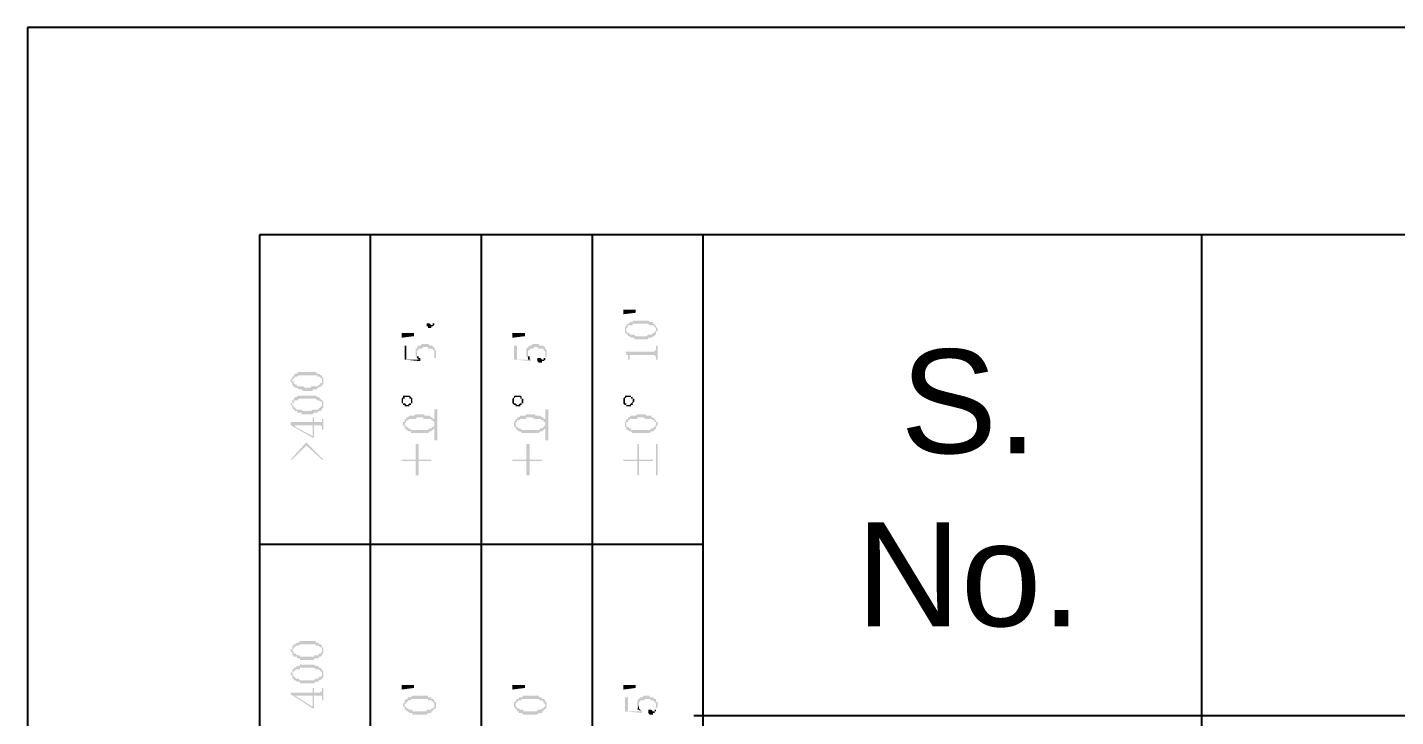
# Model space of a CAD drawing. Header units: millimetres. Extents: x 7018 to 13530, y 4187 to 5692.
# Drawn here: x 9367.76 to 9407.31, y 4802 to 4821.92 of the extents above; entities that cross this region are included whole.
import ezdxf

# ---------------------------------------------------------------- set-up
doc = ezdxf.new("R2010")
doc.units = ezdxf.units.MM
doc.styles.get("Standard").update_dxf_attribs({"font": 'arial.ttf'})

msp = doc.modelspace()

# ---------------------------------------------------------------- hatches: boundary and pattern name
at = {"transparency": 33554559}
for points in [[(9384.985, 4813.761), (9385.346, 4813.761), (9385.346, 4813.671), (9384.985, 4813.626)], [(9379.298, 4813.32), (9379.298, 4813.275), (9379.344, 4813.275), (9379.344, 4813.23), (9379.434, 4813.23), (9379.434, 4813.275), (9379.479, 4813.275), (9379.524, 4813.32), (9379.524, 4813.501), (9379.524, 4813.411), (9379.524, 4813.365), (9379.479, 4813.365), (9379.479, 4813.32), (9379.434, 4813.32), (9379.389, 4813.365), (9379.298, 4813.365)], [(9385.03, 4813.174), (9385.03, 4813.129), (9385.03, 4813.084), (9385.075, 4813.084), (9385.075, 4813.039), (9385.075, 4813.174), (9385.075, 4813.219), (9385.075, 4813.219), (9385.121, 4813.264), (9385.121, 4813.31), (9385.256, 4813.31), (9385.256, 4813.355), (9385.707, 4813.355), (9385.752, 4813.31), (9385.843, 4813.31), (9385.888, 4813.264), (9385.888, 4813.264), (9385.933, 4813.219), (9385.933, 4813.174), (9385.933, 4813.31), (9385.888, 4813.31), (9385.888, 4813.355), (9385.843, 4813.355), (9385.843, 4813.4), (9385.752, 4813.4), (9385.707, 4813.445), (9385.256, 4813.445), (9385.256, 4813.4), (9385.166, 4813.4), (9385.166, 4813.355), (9385.121, 4813.355), (9385.075, 4813.31), (9385.075, 4813.264), (9385.03, 4813.264), (9385.03, 4813.219), (9385.03, 4813.219)], [(9385.075, 4813.039), (9385.121, 4813.039), (9385.121, 4812.994), (9385.166, 4812.994), (9385.211, 4812.949), (9385.301, 4812.949), (9385.301, 4812.903), (9385.707, 4812.903), (9385.707, 4812.949), (9385.798, 4812.949), (9385.843, 4812.994), (9385.888, 4812.994), (9385.888, 4813.039), (9385.933, 4813.039), (9385.933, 4813.084), (9385.933, 4813.129), (9385.978, 4813.129), (9385.978, 4813.174), (9385.978, 4813.219), (9385.978, 4813.219), (9385.933, 4813.264), (9385.933, 4813.31), (9385.933, 4813.174), (9385.933, 4813.129), (9385.888, 4813.129), (9385.888, 4813.084), (9385.843, 4813.084), (9385.798, 4813.039), (9385.707, 4813.039), (9385.662, 4812.994), (9385.346, 4812.994), (9385.301, 4813.039), (9385.166, 4813.039), (9385.166, 4813.084), (9385.121, 4813.084), (9385.075, 4813.129), (9385.075, 4813.174), (9385.075, 4813.174)], [(9378.576, 4813.084), (9378.937, 4813.084), (9378.937, 4812.994), (9378.576, 4812.949)], [(9381.781, 4813.084), (9382.142, 4813.084), (9382.142, 4812.994), (9381.781, 4812.949)], [(9378.667, 4812.723), (9378.667, 4812.317), (9379.118, 4812.272), (9379.118, 4812.317), (9379.118, 4812.362), (9379.073, 4812.317), (9378.712, 4812.317), (9378.712, 4812.723)], [(9378.983, 4812.542), (9378.983, 4812.452), (9378.983, 4812.407), (9378.983, 4812.407), (9379.028, 4812.362), (9379.028, 4812.497), (9379.028, 4812.588), (9379.073, 4812.588), (9379.073, 4812.633), (9379.163, 4812.633), (9379.208, 4812.678), (9379.344, 4812.678), (9379.344, 4812.633), (9379.479, 4812.633), (9379.479, 4812.588), (9379.524, 4812.588), (9379.524, 4812.542), (9379.524, 4812.497), (9379.524, 4812.362), (9379.569, 4812.362), (9379.569, 4812.407), (9379.569, 4812.497), (9379.569, 4812.542), (9379.569, 4812.588), (9379.524, 4812.633), (9379.524, 4812.678), (9379.479, 4812.678), (9379.479, 4812.723), (9379.389, 4812.723), (9379.344, 4812.768), (9379.163, 4812.768), (9379.118, 4812.723), (9379.073, 4812.723), (9379.028, 4812.678), (9379.028, 4812.633), (9378.983, 4812.633), (9378.983, 4812.588)], [(9379.028, 4812.362), (9379.028, 4812.362), (9379.073, 4812.317), (9379.073, 4812.317), (9379.118, 4812.362), (9379.073, 4812.362), (9379.073, 4812.407), (9379.028, 4812.407), (9379.028, 4812.452), (9379.028, 4812.497)], [(9381.826, 4812.723), (9381.826, 4812.317), (9382.322, 4812.272), (9382.322, 4812.317), (9382.322, 4812.317), (9382.277, 4812.362), (9382.277, 4812.317), (9381.916, 4812.317), (9381.916, 4812.723)], [(9382.187, 4812.542), (9382.187, 4812.452), (9382.187, 4812.407), (9382.187, 4812.407), (9382.232, 4812.362), (9382.232, 4812.497), (9382.232, 4812.588), (9382.277, 4812.588), (9382.277, 4812.633), (9382.367, 4812.633), (9382.413, 4812.678), (9382.503, 4812.678), (9382.548, 4812.633), (9382.683, 4812.633), (9382.683, 4812.588), (9382.683, 4812.588), (9382.729, 4812.542), (9382.729, 4812.497), (9382.729, 4812.362), (9382.729, 4812.362), (9382.774, 4812.407), (9382.774, 4812.497), (9382.774, 4812.542), (9382.774, 4812.588), (9382.729, 4812.633), (9382.729, 4812.678), (9382.683, 4812.678), (9382.683, 4812.723), (9382.548, 4812.723), (9382.548, 4812.768), (9382.367, 4812.768), (9382.322, 4812.723), (9382.277, 4812.723), (9382.232, 4812.678), (9382.232, 4812.678), (9382.187, 4812.633), (9382.187, 4812.588)], [(9382.232, 4812.362), (9382.232, 4812.317), (9382.277, 4812.317), (9382.277, 4812.362), (9382.277, 4812.407), (9382.232, 4812.407), (9382.232, 4812.452), (9382.232, 4812.497)], [(9382.503, 4812.317), (9382.503, 4812.272), (9382.503, 4812.272), (9382.548, 4812.226), (9382.638, 4812.226), (9382.638, 4812.272), (9382.683, 4812.272), (9382.729, 4812.317), (9382.729, 4812.497), (9382.729, 4812.407), (9382.729, 4812.362), (9382.683, 4812.362), (9382.683, 4812.317), (9382.638, 4812.317), (9382.593, 4812.362), (9382.503, 4812.362)], [(9385.03, 4812.542), (9385.03, 4812.542), (9385.075, 4812.497), (9385.075, 4812.452), (9385.121, 4812.452), (9385.121, 4812.407), (9385.121, 4812.317), (9385.166, 4812.317), (9385.166, 4812.407), (9385.166, 4812.452), (9385.888, 4812.452), (9385.933, 4812.407), (9385.933, 4812.317), (9385.978, 4812.317), (9385.978, 4812.723), (9385.933, 4812.723), (9385.933, 4812.633), (9385.933, 4812.588), (9385.888, 4812.588), (9385.888, 4812.542), (9385.843, 4812.542)], [(9375.372, 4811.685), (9375.372, 4811.685), (9375.417, 4811.64), (9375.417, 4811.595), (9375.417, 4811.73), (9375.417, 4811.73), (9375.462, 4811.775), (9375.462, 4811.775), (9375.507, 4811.82), (9375.553, 4811.82), (9375.598, 4811.865), (9376.139, 4811.865), (9376.139, 4811.82), (9376.229, 4811.82), (9376.229, 4811.775), (9376.275, 4811.775), (9376.275, 4811.73), (9376.275, 4811.685), (9376.275, 4811.865), (9376.229, 4811.865), (9376.184, 4811.911), (9376.139, 4811.911), (9376.094, 4811.956), (9375.598, 4811.956), (9375.553, 4811.911), (9375.507, 4811.911), (9375.462, 4811.865), (9375.462, 4811.82), (9375.417, 4811.82), (9375.417, 4811.775), (9375.417, 4811.775), (9375.372, 4811.73)], [(9375.417, 4811.595), (9375.462, 4811.549), (9375.462, 4811.549), (9375.507, 4811.504), (9375.553, 4811.504), (9375.598, 4811.459), (9375.688, 4811.459), (9375.733, 4811.414), (9376.004, 4811.414), (9376.004, 4811.459), (9376.139, 4811.459), (9376.139, 4811.504), (9376.184, 4811.504), (9376.229, 4811.549), (9376.275, 4811.549), (9376.275, 4811.595), (9376.32, 4811.595), (9376.32, 4811.64), (9376.32, 4811.685), (9376.32, 4811.73), (9376.32, 4811.775), (9376.32, 4811.775), (9376.275, 4811.82), (9376.275, 4811.685), (9376.275, 4811.64), (9376.229, 4811.64), (9376.229, 4811.595), (9376.184, 4811.595), (9376.139, 4811.549), (9375.959, 4811.549), (9375.959, 4811.504), (9375.778, 4811.504), (9375.733, 4811.549), (9375.553, 4811.549), (9375.553, 4811.595), (9375.507, 4811.595), (9375.462, 4811.64), (9375.462, 4811.685), (9375.417, 4811.685)], [(9375.372, 4811.008), (9375.372, 4811.008), (9375.417, 4810.963), (9375.417, 4810.918), (9375.417, 4811.008), (9375.417, 4811.053), (9375.462, 4811.053), (9375.462, 4811.098), (9375.462, 4811.098), (9375.507, 4811.143), (9375.598, 4811.143), (9375.598, 4811.188), (9376.094, 4811.188), (9376.139, 4811.143), (9376.184, 4811.143), (9376.229, 4811.098), (9376.275, 4811.098), (9376.275, 4811.053), (9376.275, 4811.008), (9376.275, 4811.143), (9376.275, 4811.143), (9376.229, 4811.188), (9376.229, 4811.188), (9376.184, 4811.234), (9376.139, 4811.234), (9376.094, 4811.279), (9375.598, 4811.279), (9375.553, 4811.234), (9375.507, 4811.234), (9375.462, 4811.188), (9375.462, 4811.143), (9375.417, 4811.143), (9375.417, 4811.098), (9375.417, 4811.053), (9375.372, 4811.053)], [(9378.576, 4811.143), (9378.576, 4811.098), (9378.576, 4811.053), (9378.621, 4811.053), (9378.621, 4811.008), (9378.621, 4811.143), (9378.621, 4811.188), (9378.667, 4811.188), (9378.667, 4811.234), (9378.802, 4811.234), (9378.802, 4811.188), (9378.847, 4811.188), (9378.847, 4811.008), (9378.847, 4811.053), (9378.892, 4811.053), (9378.892, 4811.098), (9378.892, 4811.143), (9378.892, 4811.188), (9378.892, 4811.188), (9378.847, 4811.234), (9378.847, 4811.234), (9378.802, 4811.279), (9378.621, 4811.279), (9378.621, 4811.234), (9378.621, 4811.234), (9378.576, 4811.188), (9378.576, 4811.188)], [(9381.781, 4811.143), (9381.781, 4811.098), (9381.781, 4811.053), (9381.781, 4811.053), (9381.826, 4811.008), (9381.826, 4811.143), (9381.826, 4811.188), (9381.826, 4811.188), (9381.871, 4811.234), (9382.006, 4811.234), (9382.006, 4811.188), (9382.052, 4811.188), (9382.052, 4811.008), (9382.052, 4811.053), (9382.097, 4811.053), (9382.097, 4811.098), (9382.097, 4811.143), (9382.097, 4811.188), (9382.052, 4811.188), (9382.052, 4811.234), (9382.052, 4811.234), (9382.006, 4811.279), (9381.826, 4811.279), (9381.826, 4811.234), (9381.826, 4811.234), (9381.781, 4811.188), (9381.781, 4811.188)], [(9384.985, 4811.143), (9384.985, 4811.098), (9384.985, 4811.053), (9384.985, 4811.053), (9385.03, 4811.008), (9385.03, 4811.143), (9385.03, 4811.188), (9385.03, 4811.188), (9385.075, 4811.234), (9385.211, 4811.234), (9385.211, 4811.188), (9385.256, 4811.188), (9385.256, 4811.008), (9385.256, 4811.053), (9385.256, 4811.053), (9385.301, 4811.098), (9385.301, 4811.143), (9385.301, 4811.188), (9385.256, 4811.188), (9385.256, 4811.234), (9385.211, 4811.234), (9385.211, 4811.279), (9385.03, 4811.279), (9385.03, 4811.234), (9385.03, 4811.234), (9384.985, 4811.188), (9384.985, 4811.188)], [(9375.417, 4810.918), (9375.462, 4810.872), (9375.462, 4810.872), (9375.507, 4810.827), (9375.553, 4810.827), (9375.553, 4810.782), (9375.688, 4810.782), (9375.688, 4810.737), (9376.004, 4810.737), (9376.049, 4810.782), (9376.139, 4810.782), (9376.184, 4810.827), (9376.229, 4810.827), (9376.275, 4810.872), (9376.275, 4810.918), (9376.32, 4810.918), (9376.32, 4810.963), (9376.32, 4811.008), (9376.32, 4811.053), (9376.32, 4811.098), (9376.32, 4811.098), (9376.275, 4811.143), (9376.275, 4811.008), (9376.275, 4810.963), (9376.229, 4810.963), (9376.229, 4810.918), (9376.184, 4810.918), (9376.184, 4810.872), (9376.004, 4810.872), (9375.959, 4810.827), (9375.733, 4810.827), (9375.688, 4810.872), (9375.553, 4810.872), (9375.507, 4810.918), (9375.507, 4810.918), (9375.462, 4810.963), (9375.462, 4810.963), (9375.417, 4811.008), (9375.417, 4811.008)], [(9378.621, 4811.008), (9378.667, 4811.008), (9378.667, 4810.963), (9378.802, 4810.963), (9378.802, 4811.008), (9378.847, 4811.008), (9378.847, 4811.143), (9378.847, 4811.098), (9378.847, 4811.053), (9378.802, 4811.053), (9378.757, 4811.008), (9378.712, 4811.008), (9378.667, 4811.053), (9378.621, 4811.053), (9378.621, 4811.143), (9378.621, 4811.143)], [(9379.614, 4809.98), (9379.614, 4810.883), (9379.524, 4810.883), (9379.524, 4809.98)], [(9381.826, 4811.008), (9381.871, 4811.008), (9381.871, 4810.963), (9382.006, 4810.963), (9382.006, 4811.008), (9382.052, 4811.008), (9382.052, 4811.143), (9382.052, 4811.098), (9382.052, 4811.053), (9382.006, 4811.053), (9381.961, 4811.008), (9381.916, 4811.008), (9381.871, 4811.053), (9381.826, 4811.053), (9381.826, 4811.143), (9381.826, 4811.143)], [(9382.819, 4809.98), (9382.819, 4810.883), (9382.729, 4810.883), (9382.729, 4809.98)], [(9385.03, 4811.008), (9385.075, 4811.008), (9385.075, 4810.963), (9385.211, 4810.963), (9385.211, 4811.008), (9385.256, 4811.008), (9385.256, 4811.143), (9385.256, 4811.098), (9385.256, 4811.098), (9385.211, 4811.053), (9385.211, 4811.053), (9385.166, 4811.008), (9385.075, 4811.008), (9385.075, 4811.053), (9385.03, 4811.053), (9385.03, 4811.143), (9385.03, 4811.143)], [(9375.372, 4810.511), (9375.372, 4810.421), (9376.004, 4810.06), (9376.049, 4810.06), (9376.049, 4810.421), (9376.229, 4810.421), (9376.275, 4810.376), (9376.275, 4810.286), (9376.32, 4810.286), (9376.32, 4810.602), (9376.275, 4810.602), (9376.275, 4810.557), (9376.275, 4810.511), (9376.049, 4810.511), (9376.049, 4810.647), (9376.004, 4810.647), (9376.004, 4810.105), (9375.507, 4810.376), (9375.507, 4810.421)], [(9375.372, 4810.511), (9375.507, 4810.421), (9376.004, 4810.421), (9376.004, 4810.105), (9376.004, 4810.511)], [(9378.621, 4810.466), (9378.621, 4810.421), (9378.621, 4810.421), (9378.667, 4810.376), (9378.667, 4810.331), (9378.667, 4810.466), (9378.667, 4810.466), (9378.712, 4810.511), (9378.712, 4810.557), (9378.757, 4810.557), (9378.802, 4810.602), (9378.983, 4810.602), (9379.028, 4810.647), (9379.208, 4810.647), (9379.208, 4810.602), (9379.434, 4810.602), (9379.434, 4810.557), (9379.479, 4810.557), (9379.524, 4810.511), (9379.524, 4810.466), (9379.524, 4810.602), (9379.479, 4810.602), (9379.479, 4810.647), (9379.434, 4810.647), (9379.389, 4810.692), (9379.253, 4810.692), (9379.208, 4810.737), (9378.983, 4810.737), (9378.937, 4810.692), (9378.802, 4810.692), (9378.757, 4810.647), (9378.712, 4810.647), (9378.712, 4810.602), (9378.667, 4810.602), (9378.667, 4810.557), (9378.667, 4810.511), (9378.621, 4810.511)], [(9378.667, 4810.331), (9378.712, 4810.286), (9378.757, 4810.286), (9378.757, 4810.241), (9378.847, 4810.241), (9378.847, 4810.195), (9379.344, 4810.195), (9379.389, 4810.241), (9379.434, 4810.241), (9379.479, 4810.286), (9379.479, 4810.286), (9379.524, 4810.331), (9379.524, 4810.376), (9379.569, 4810.376), (9379.569, 4810.421), (9379.569, 4810.466), (9379.569, 4810.511), (9379.569, 4810.511), (9379.524, 4810.557), (9379.524, 4810.421), (9379.524, 4810.376), (9379.479, 4810.376), (9379.434, 4810.331), (9379.389, 4810.331), (9379.344, 4810.286), (9378.847, 4810.286), (9378.802, 4810.331), (9378.757, 4810.331), (9378.757, 4810.376), (9378.712, 4810.376), (9378.667, 4810.421), (9378.667, 4810.466)], [(9381.826, 4810.466), (9381.826, 4810.421), (9381.826, 4810.376), (9381.871, 4810.376), (9381.871, 4810.331), (9381.871, 4810.466), (9381.871, 4810.511), (9381.916, 4810.511), (9381.916, 4810.557), (9381.961, 4810.557), (9382.006, 4810.602), (9382.187, 4810.602), (9382.187, 4810.647), (9382.367, 4810.647), (9382.413, 4810.602), (9382.593, 4810.602), (9382.638, 4810.557), (9382.683, 4810.557), (9382.683, 4810.511), (9382.729, 4810.511), (9382.729, 4810.466), (9382.729, 4810.602), (9382.683, 4810.602), (9382.683, 4810.647), (9382.638, 4810.647), (9382.593, 4810.692), (9382.458, 4810.692), (9382.413, 4810.737), (9382.187, 4810.737), (9382.142, 4810.692), (9382.006, 4810.692), (9381.961, 4810.647), (9381.916, 4810.647), (9381.916, 4810.602), (9381.871, 4810.602), (9381.871, 4810.557), (9381.871, 4810.557), (9381.826, 4810.511)], [(9381.871, 4810.331), (9381.916, 4810.286), (9381.916, 4810.286), (9381.961, 4810.241), (9382.006, 4810.241), (9382.052, 4810.195), (9382.548, 4810.195), (9382.593, 4810.241), (9382.638, 4810.241), (9382.683, 4810.286), (9382.683, 4810.286), (9382.729, 4810.331), (9382.729, 4810.376), (9382.774, 4810.376), (9382.774, 4810.421), (9382.774, 4810.466), (9382.774, 4810.511), (9382.774, 4810.511), (9382.729, 4810.557), (9382.729, 4810.421), (9382.729, 4810.421), (9382.683, 4810.376), (9382.683, 4810.376), (9382.638, 4810.331), (9382.593, 4810.331), (9382.548, 4810.286), (9382.052, 4810.286), (9382.006, 4810.331), (9381.961, 4810.331), (9381.916, 4810.376), (9381.916, 4810.376), (9381.871, 4810.421), (9381.871, 4810.466)], [(9385.03, 4810.466), (9385.03, 4810.421), (9385.03, 4810.376), (9385.03, 4810.376), (9385.075, 4810.331), (9385.075, 4810.466), (9385.075, 4810.511), (9385.121, 4810.511), (9385.121, 4810.557), (9385.166, 4810.557), (9385.166, 4810.602), (9385.391, 4810.602), (9385.391, 4810.647), (9385.572, 4810.647), (9385.617, 4810.602), (9385.798, 4810.602), (9385.843, 4810.557), (9385.888, 4810.557), (9385.888, 4810.511), (9385.933, 4810.511), (9385.933, 4810.466), (9385.933, 4810.557), (9385.888, 4810.602), (9385.888, 4810.602), (9385.843, 4810.647), (9385.798, 4810.647), (9385.798, 4810.692), (9385.662, 4810.692), (9385.617, 4810.737), (9385.391, 4810.737), (9385.346, 4810.692), (9385.211, 4810.692), (9385.166, 4810.647), (9385.121, 4810.647), (9385.121, 4810.602), (9385.075, 4810.602), (9385.075, 4810.557), (9385.075, 4810.557), (9385.03, 4810.511)], [(9385.075, 4810.331), (9385.075, 4810.286), (9385.121, 4810.286), (9385.166, 4810.241), (9385.211, 4810.241), (9385.256, 4810.195), (9385.752, 4810.195), (9385.798, 4810.241), (9385.843, 4810.241), (9385.888, 4810.286), (9385.888, 4810.286), (9385.933, 4810.331), (9385.933, 4810.376), (9385.933, 4810.376), (9385.978, 4810.421), (9385.978, 4810.466), (9385.978, 4810.511), (9385.933, 4810.511), (9385.933, 4810.557), (9385.933, 4810.421), (9385.933, 4810.421), (9385.888, 4810.376), (9385.888, 4810.376), (9385.843, 4810.331), (9385.798, 4810.331), (9385.752, 4810.286), (9385.211, 4810.286), (9385.211, 4810.331), (9385.166, 4810.331), (9385.121, 4810.376), (9385.075, 4810.376), (9385.075, 4810.421), (9385.075, 4810.466)], [(9375.372, 4809.428), (9375.417, 4809.428), (9375.823, 4809.834), (9376.275, 4809.428), (9376.32, 4809.428), (9375.823, 4809.925)], [(9378.576, 4809.428), (9378.576, 4809.383), (9378.983, 4809.383), (9378.983, 4808.977), (9379.073, 4808.977), (9379.073, 4809.383), (9379.434, 4809.383), (9379.434, 4809.428), (9379.073, 4809.428), (9379.073, 4809.88), (9378.983, 4809.88), (9378.983, 4809.428)], [(9381.781, 4809.428), (9381.781, 4809.383), (9382.187, 4809.383), (9382.187, 4808.977), (9382.277, 4808.977), (9382.277, 4809.383), (9382.638, 4809.383), (9382.638, 4809.428), (9382.277, 4809.428), (9382.277, 4809.88), (9382.187, 4809.88), (9382.187, 4809.428)], [(9384.985, 4809.428), (9384.985, 4809.383), (9385.391, 4809.383), (9385.391, 4808.977), (9385.436, 4808.977), (9385.436, 4809.383), (9385.843, 4809.383), (9385.843, 4809.428), (9385.436, 4809.428), (9385.436, 4809.88), (9385.391, 4809.88), (9385.391, 4809.428)], [(9385.978, 4808.977), (9385.978, 4809.88), (9385.933, 4809.88), (9385.933, 4808.977)], [(9375.372, 4803.911), (9375.372, 4803.866), (9375.417, 4803.866), (9375.417, 4803.82), (9375.417, 4803.775), (9375.417, 4803.911), (9375.417, 4803.956), (9375.462, 4803.956), (9375.462, 4804.001), (9375.507, 4804.001), (9375.507, 4804.046), (9375.598, 4804.046), (9375.643, 4804.091), (9376.094, 4804.091), (9376.094, 4804.046), (9376.184, 4804.046), (9376.229, 4804.001), (9376.275, 4804.001), (9376.275, 4803.956), (9376.275, 4803.911), (9376.275, 4804.046), (9376.275, 4804.046), (9376.229, 4804.091), (9376.184, 4804.091), (9376.184, 4804.136), (9376.094, 4804.136), (9376.094, 4804.182), (9375.643, 4804.182), (9375.598, 4804.136), (9375.553, 4804.136), (9375.507, 4804.091), (9375.462, 4804.091), (9375.462, 4804.046), (9375.417, 4804.046), (9375.417, 4804.001), (9375.417, 4803.956), (9375.372, 4803.956)], [(9375.417, 4803.775), (9375.462, 4803.775), (9375.462, 4803.73), (9375.553, 4803.73), (9375.553, 4803.685), (9375.643, 4803.685), (9375.643, 4803.64), (9376.049, 4803.64), (9376.049, 4803.685), (9376.184, 4803.685), (9376.184, 4803.73), (9376.229, 4803.73), (9376.275, 4803.775), (9376.275, 4803.82), (9376.32, 4803.82), (9376.32, 4803.866), (9376.32, 4803.911), (9376.32, 4803.956), (9376.32, 4804.001), (9376.275, 4804.001), (9376.275, 4804.046), (9376.275, 4803.911), (9376.275, 4803.866), (9376.275, 4803.866), (9376.229, 4803.82), (9376.184, 4803.82), (9376.184, 4803.775), (9376.049, 4803.775), (9376.049, 4803.73), (9375.643, 4803.73), (9375.643, 4803.775), (9375.553, 4803.775), (9375.507, 4803.82), (9375.462, 4803.82), (9375.462, 4803.866), (9375.462, 4803.866), (9375.417, 4803.911), (9375.417, 4803.911)], [(9375.372, 4803.234), (9375.372, 4803.189), (9375.417, 4803.189), (9375.417, 4803.143), (9375.417, 4803.098), (9375.417, 4803.234), (9375.417, 4803.279), (9375.462, 4803.279), (9375.462, 4803.324), (9375.507, 4803.324), (9375.507, 4803.369), (9375.643, 4803.369), (9375.643, 4803.414), (9376.049, 4803.414), (9376.094, 4803.369), (9376.184, 4803.369), (9376.229, 4803.324), (9376.229, 4803.324), (9376.275, 4803.279), (9376.275, 4803.234), (9376.275, 4803.369), (9376.275, 4803.369), (9376.229, 4803.414), (9376.184, 4803.414), (9376.184, 4803.459), (9376.094, 4803.459), (9376.049, 4803.505), (9375.643, 4803.505), (9375.643, 4803.459), (9375.553, 4803.459), (9375.507, 4803.414), (9375.462, 4803.414), (9375.462, 4803.369), (9375.417, 4803.369), (9375.417, 4803.324), (9375.417, 4803.279), (9375.372, 4803.279)], [(9375.417, 4803.098), (9375.462, 4803.098), (9375.462, 4803.053), (9375.507, 4803.053), (9375.553, 4803.008), (9375.643, 4803.008), (9375.643, 4802.963), (9376.049, 4802.963), (9376.094, 4803.008), (9376.184, 4803.008), (9376.184, 4803.053), (9376.229, 4803.053), (9376.275, 4803.098), (9376.275, 4803.098), (9376.32, 4803.143), (9376.32, 4803.189), (9376.32, 4803.234), (9376.32, 4803.279), (9376.32, 4803.324), (9376.275, 4803.324), (9376.275, 4803.369), (9376.275, 4803.234), (9376.275, 4803.189), (9376.275, 4803.189), (9376.229, 4803.143), (9376.184, 4803.143), (9376.184, 4803.098), (9376.094, 4803.098), (9376.049, 4803.053), (9375.643, 4803.053), (9375.598, 4803.098), (9375.507, 4803.098), (9375.507, 4803.143), (9375.462, 4803.143), (9375.462, 4803.189), (9375.462, 4803.189), (9375.417, 4803.234), (9375.417, 4803.234)], [(9375.372, 4802.692), (9375.372, 4802.647), (9376.004, 4802.241), (9376.049, 4802.241), (9376.049, 4802.602), (9376.275, 4802.602), (9376.275, 4802.557), (9376.275, 4802.466), (9376.32, 4802.466), (9376.32, 4802.828), (9376.275, 4802.828), (9376.275, 4802.782), (9376.275, 4802.737), (9376.275, 4802.737), (9376.229, 4802.692), (9376.049, 4802.692), (9376.049, 4802.828), (9376.004, 4802.828), (9376.004, 4802.286), (9375.507, 4802.602), (9375.507, 4802.602)], [(9375.372, 4802.692), (9375.507, 4802.602), (9376.004, 4802.602), (9376.004, 4802.286), (9376.004, 4802.692)], [(9378.576, 4802.918), (9378.937, 4802.918), (9378.937, 4802.828), (9378.576, 4802.782)], [(9378.621, 4802.331), (9378.621, 4802.286), (9378.667, 4802.286), (9378.667, 4802.241), (9378.667, 4802.196), (9378.667, 4802.331), (9378.667, 4802.376), (9378.712, 4802.376), (9378.712, 4802.421), (9378.757, 4802.421), (9378.757, 4802.466), (9378.847, 4802.466), (9378.847, 4802.512), (9379.344, 4802.512), (9379.344, 4802.466), (9379.434, 4802.466), (9379.479, 4802.421), (9379.479, 4802.421), (9379.524, 4802.376), (9379.524, 4802.331), (9379.524, 4802.466), (9379.524, 4802.466), (9379.479, 4802.512), (9379.434, 4802.512), (9379.434, 4802.557), (9379.344, 4802.557), (9379.344, 4802.602), (9378.892, 4802.602), (9378.847, 4802.557), (9378.757, 4802.557), (9378.757, 4802.512), (9378.712, 4802.512), (9378.667, 4802.466), (9378.667, 4802.421), (9378.667, 4802.421), (9378.621, 4802.376), (9378.621, 4802.376)], [(9381.781, 4802.918), (9382.142, 4802.918), (9382.142, 4802.828), (9381.781, 4802.782)], [(9381.826, 4802.331), (9381.826, 4802.286), (9381.826, 4802.286), (9381.871, 4802.241), (9381.871, 4802.196), (9381.871, 4802.331), (9381.871, 4802.376), (9381.871, 4802.376), (9381.916, 4802.421), (9381.916, 4802.421), (9381.961, 4802.466), (9382.052, 4802.466), (9382.052, 4802.512), (9382.548, 4802.512), (9382.548, 4802.466), (9382.638, 4802.466), (9382.683, 4802.421), (9382.683, 4802.376), (9382.729, 4802.376), (9382.729, 4802.331), (9382.729, 4802.466), (9382.729, 4802.466), (9382.683, 4802.512), (9382.638, 4802.512), (9382.638, 4802.557), (9382.548, 4802.557), (9382.548, 4802.602), (9382.097, 4802.602), (9382.052, 4802.557), (9381.961, 4802.557), (9381.961, 4802.512), (9381.916, 4802.512), (9381.871, 4802.466), (9381.871, 4802.421), (9381.826, 4802.421), (9381.826, 4802.376), (9381.826, 4802.376)], [(9384.985, 4802.918), (9385.346, 4802.918), (9385.346, 4802.828), (9384.985, 4802.782)], [(9385.03, 4802.557), (9385.03, 4802.151), (9385.527, 4802.105), (9385.527, 4802.151), (9385.527, 4802.151), (9385.482, 4802.196), (9385.482, 4802.151), (9385.121, 4802.151), (9385.121, 4802.557)], [(9385.391, 4802.376), (9385.391, 4802.331), (9385.391, 4802.241), (9385.391, 4802.196), (9385.436, 4802.331), (9385.436, 4802.421), (9385.482, 4802.421), (9385.482, 4802.466), (9385.572, 4802.466), (9385.617, 4802.512), (9385.752, 4802.512), (9385.798, 4802.466), (9385.843, 4802.466), (9385.888, 4802.421), (9385.888, 4802.421), (9385.933, 4802.376), (9385.933, 4802.331), (9385.933, 4802.196), (9385.933, 4802.241), (9385.978, 4802.286), (9385.978, 4802.331), (9385.978, 4802.421), (9385.933, 4802.421), (9385.933, 4802.466), (9385.933, 4802.512), (9385.888, 4802.512), (9385.843, 4802.557), (9385.752, 4802.557), (9385.752, 4802.602), (9385.572, 4802.602), (9385.527, 4802.557), (9385.482, 4802.557), (9385.436, 4802.512), (9385.436, 4802.512), (9385.391, 4802.466), (9385.391, 4802.421)], [(9378.667, 4802.196), (9378.712, 4802.196), (9378.712, 4802.151), (9378.757, 4802.151), (9378.802, 4802.105), (9378.892, 4802.105), (9378.892, 4802.06), (9379.298, 4802.06), (9379.344, 4802.105), (9379.434, 4802.105), (9379.434, 4802.151), (9379.479, 4802.151), (9379.479, 4802.196), (9379.524, 4802.196), (9379.524, 4802.241), (9379.569, 4802.241), (9379.569, 4802.331), (9379.569, 4802.376), (9379.569, 4802.421), (9379.524, 4802.421), (9379.524, 4802.466), (9379.524, 4802.331), (9379.524, 4802.286), (9379.524, 4802.286), (9379.479, 4802.241), (9379.434, 4802.241), (9379.434, 4802.196), (9379.298, 4802.196), (9379.298, 4802.151), (9378.892, 4802.151), (9378.892, 4802.196), (9378.802, 4802.196), (9378.757, 4802.241), (9378.712, 4802.241), (9378.712, 4802.286), (9378.667, 4802.286), (9378.667, 4802.331), (9378.667, 4802.331)], [(9381.871, 4802.196), (9381.916, 4802.196), (9381.916, 4802.151), (9381.961, 4802.151), (9381.961, 4802.105), (9382.052, 4802.105), (9382.097, 4802.06), (9382.503, 4802.06), (9382.548, 4802.105), (9382.638, 4802.105), (9382.638, 4802.151), (9382.683, 4802.151), (9382.683, 4802.196), (9382.729, 4802.196), (9382.729, 4802.241), (9382.774, 4802.241), (9382.774, 4802.331), (9382.774, 4802.376), (9382.774, 4802.421), (9382.729, 4802.421), (9382.729, 4802.466), (9382.729, 4802.331), (9382.729, 4802.286), (9382.683, 4802.286), (9382.683, 4802.241), (9382.638, 4802.241), (9382.593, 4802.196), (9382.503, 4802.196), (9382.503, 4802.151), (9382.097, 4802.151), (9382.097, 4802.196), (9382.006, 4802.196), (9381.961, 4802.241), (9381.916, 4802.241), (9381.916, 4802.286), (9381.871, 4802.286), (9381.871, 4802.331), (9381.871, 4802.331)], [(9385.391, 4802.196), (9385.436, 4802.196), (9385.482, 4802.151), (9385.482, 4802.196), (9385.482, 4802.196), (9385.436, 4802.241), (9385.436, 4802.286), (9385.436, 4802.331)], [(9385.707, 4802.151), (9385.707, 4802.105), (9385.707, 4802.105), (9385.752, 4802.06), (9385.843, 4802.06), (9385.843, 4802.105), (9385.888, 4802.105), (9385.888, 4802.151), (9385.933, 4802.151), (9385.933, 4802.331), (9385.933, 4802.286), (9385.933, 4802.196), (9385.888, 4802.196), (9385.888, 4802.151), (9385.843, 4802.151), (9385.798, 4802.196), (9385.707, 4802.196)]]:
    msp.add_hatch(color=256, dxfattribs=at).paths.add_polyline_path(points)

# ---------------------------------------------------------------- linework, layer by layer
for p, q in [((9783.725, 4815.918), (9374.469, 4815.918)), ((9374.469, 4815.918), (9374.469, 4529.177)), ((9401.694, 4815.918), (9401.694, 4559.957)), ((9387.026, 4802.029), (9783.464, 4802.029))]:
    msp.add_line(p, q)
msp.add_lwpolyline([(9787.763, 4524.918), (9787.763, 4821.918), (9367.763, 4821.918), (9367.763, 4524.918)], close=True)
for points in [[(9377.674, 4815.918), (9377.674, 4742.004)], [(9380.878, 4815.918), (9380.878, 4742.004)], [(9384.082, 4815.918), (9384.082, 4742.004)], [(9387.287, 4815.918), (9387.287, 4529.177)], [(9374.469, 4806.98), (9387.287, 4806.98)]]:
    msp.add_lwpolyline(points)

# ---------------------------------------------------------------- texts
at = {"insert": (9394.974, 4808.591), "char_height": 2.9997, "width": 34.34827, "attachment_point": 5}
msp.add_mtext('S. \\PNo.', dxfattribs=at)

doc.saveas('drawing.dxf')
